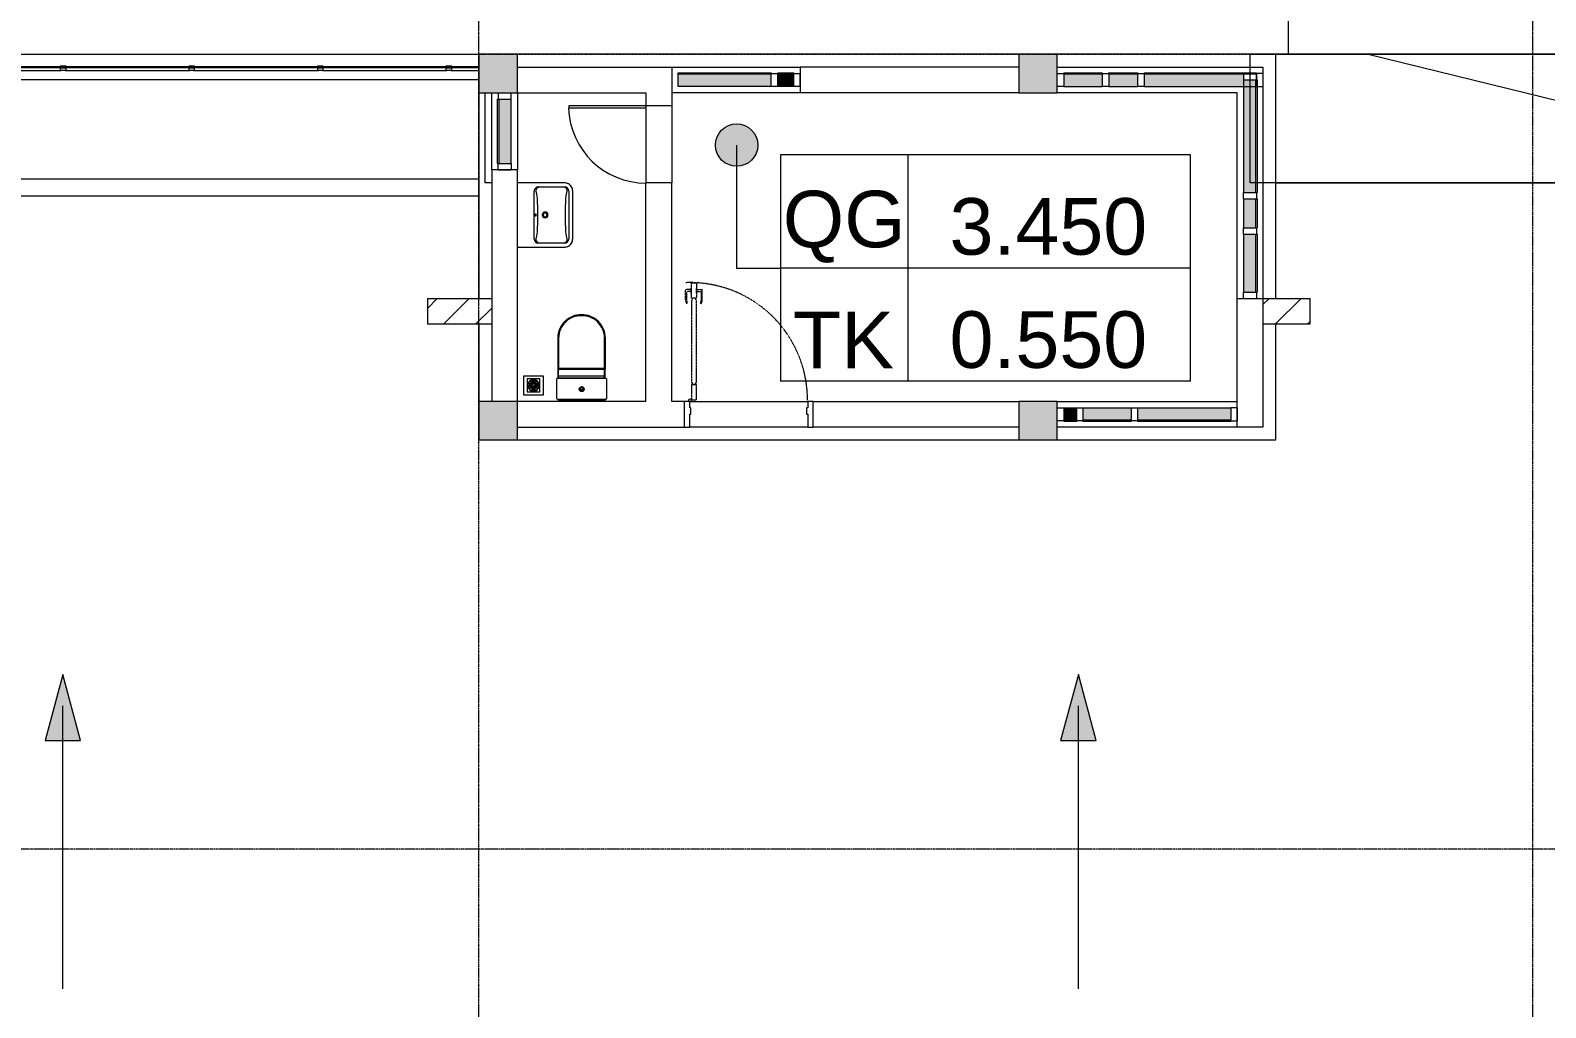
# Model space of a CAD drawing. Header units: millimetres. Extents: x -24439 to 198341, y -52871 to 149926.
# Drawn here: x 65663 to 77453, y 77003 to 84604 of the extents above; entities that cross this region are included whole.
import ezdxf

# ---------------------------------------------------------------- set-up
doc = ezdxf.new("R2010")
doc.units = ezdxf.units.MM
for name, pattern in [('Double dash', [41.999998, 12, -6, 6, -6, 6, -6]), ('Grid Line', [22.225, 12.7, -3.175, 3.175, -3.175]), ('NET VAN', [1.06, 0.53, -0.53])]:
    doc.linetypes.add(name, pattern=pattern)
for name, color, linetype, lineweight in [('A-ANNO-NOTE', 131, 'Continuous', 9), ('A-DETL-GENF-2', 9, 'NET VAN', 9), ('A-DETL-THIN', 151, 'Continuous', 9), ('A-DOOR', 31, 'Continuous', 9), ('A-FLOR', 192, 'Continuous', 9), ('A-FLOR-HRAL', 11, 'Continuous', 9), ('A-GLAZ-CURT', 52, 'Continuous', 9), ('A-GLAZ-CWMG', 51, 'Continuous', 9), ('A-GLAZ-CWMG-1', 51, 'Continuous', 18), ('A-WALL', 113, 'Continuous', 9), ('A-WALL-3', 113, 'Continuous', 18), ('A-WALL-PATT-3', 111, 'Continuous', 9), ('C-PROP-LINE', 91, 'Double dash', 18), ('M-EQPM', 50, 'Continuous', 9), ('P-SANR-FIXT', 6, 'Continuous', 9), ('S-COLS', 52, 'Continuous', 9), ('S-COLS-3', 9, 'Continuous', 9), ('S-COLS-4', 52, 'Continuous', 18), ('S-GRID-1', 1, 'Grid Line', 9)]:
    doc.layers.add(name, color=color, linetype=linetype, lineweight=lineweight)
doc.styles.add('Arial_6', font='arial_0.ttf', dxfattribs={"height": 2})
doc.styles.add('Arial_7', font='arial_0.ttf', dxfattribs={"height": 440})
pattern_1 = [(45, (0, 0), (-124.4508, 124.4508), [])]

# ---------------------------------------------------------------- blocks, each defined once
blk = doc.blocks.new('M_Concrete-Rectangular-Column2 - 300x300-2035845-TKCS_MB ĐỊNH VỊ CAO ĐỘ THIẾT KẾ')
at = {"layer": 'S-COLS-3'}
blk.add_hatch(color=256, dxfattribs=at).paths.add_polyline_path([(-150, -150), (150, -150), (150, 150), (-150, 150), (-150, -16)])
at = {"layer": 'S-COLS-4'}
for p, q in [((150, 150), (-150, 150)), ((-150, 150), (-150, 56)), ((150, -150), (150, 150)), ((-150, 44), (-150, -150)), ((-150, -150), (150, -150))]:
    blk.add_line(p, q, dxfattribs=at)
blk = doc.blocks.new('M_Concrete-Rectangular-Column2 - 300x300-V173-TKCS_MB ĐỊNH VỊ CAO ĐỘ THIẾT KẾ')
at = {"layer": 'S-COLS-3'}
blk.add_hatch(color=256, dxfattribs=at).paths.add_polyline_path([(150, -150), (150, 150), (-150, 150), (-150, -150)])
at = {"layer": 'S-COLS-4'}
for p, q in [((150, 150), (-150, 150)), ((-150, 150), (-150, -150)), ((150, -150), (150, 150)), ((-150, -150), (150, -150))]:
    blk.add_line(p, q, dxfattribs=at)
blk = doc.blocks.new('System Panel - Glazed-2035462-TKCS_MB ĐỊNH VỊ CAO ĐỘ THIẾT KẾ')
at = {"layer": 'A-GLAZ-CURT'}
for p, q in [((-362.5, 6), (362.5, 6)), ((-362.5, -6), (-362.5, 6)), ((362.5, -6), (362.5, 6)), ((362.5, -6), (-362.5, -6))]:
    blk.add_line(p, q, dxfattribs=at)
blk = doc.blocks.new('Rectangular Mullion - 50 x 100mm-2023109-TKCS_MB ĐỊNH VỊ CAO ĐỘ THIẾT KẾ')
at = {"layer": 'A-GLAZ-CWMG'}
blk.add_hatch(color=256, dxfattribs=at).paths.add_polyline_path([(71428, 84168), (71428, 84262), (70703, 84262), (70703, 84168), (70719, 84168)])
for p, q in [((70703, 84168), (70703, 84262)), ((71428, 84168), (70703, 84168))]:
    blk.add_line(p, q, dxfattribs=at)
blk = doc.blocks.new('Rectangular Mullion - 50 x 100mm-2035463-TKCS_MB ĐỊNH VỊ CAO ĐỘ THIẾT KẾ')
at = {"layer": 'A-GLAZ-CWMG-1'}
for p, q in [((0, 100), (-50, 100)), ((-50, 100), (-50, 0)), ((-50, 0), (0, 0)), ((0, 100), (0, 0))]:
    blk.add_line(p, q, dxfattribs=at)
blk = doc.blocks.new('System Panel - Glazed-4717077-TKCS_MB ĐỊNH VỊ CAO ĐỘ THIẾT KẾ')
at = {"layer": 'A-GLAZ-CURT'}
for p, q in [((-250, 6), (250, 6)), ((-250, -6), (-250, 6)), ((250, -6), (250, 6)), ((250, -6), (-250, -6))]:
    blk.add_line(p, q, dxfattribs=at)
blk = doc.blocks.new('Rectangular Mullion - 50 x 100mm-4717076-TKCS_MB ĐỊNH VỊ CAO ĐỘ THIẾT KẾ')
at = {"layer": 'A-GLAZ-CWMG'}
blk.add_hatch(color=256, dxfattribs=at).paths.add_polyline_path([(69309, 83568), (69403, 83568), (69403, 84068), (69309, 84068)])
blk.add_line((69403, 83568), (69403, 84068), dxfattribs=at)
blk = doc.blocks.new('Rectangular Mullion - 50 x 100mm-2035485-TKCS_MB ĐỊNH VỊ CAO ĐỘ THIẾT KẾ')
at = {"layer": 'A-GLAZ-CWMG-1'}
for p, q in [((0, 0), (-50, 0)), ((-50, 0), (-50, -100)), ((0, 0), (0, -100)), ((-50, -100), (0, -100))]:
    blk.add_line(p, q, dxfattribs=at)
blk = doc.blocks.new('Rectangular Mullion - 50 x 100mm-2035486-TKCS_MB ĐỊNH VỊ CAO ĐỘ THIẾT KẾ')
at = {"layer": 'A-GLAZ-CWMG-1'}
for p, q in [((0, 0), (-50, 0)), ((-50, 0), (-50, -100)), ((-50, -100), (0, -100))]:
    blk.add_line(p, q, dxfattribs=at)
blk = doc.blocks.new('System Panel - Glazed-4739252-TKCS_MB ĐỊNH VỊ CAO ĐỘ THIẾT KẾ')
at = {"layer": 'A-GLAZ-CURT'}
for p, q in [((-437.5, 6), (437.5, 6)), ((-437.5, -6), (-437.5, 6)), ((437.5, -6), (437.5, 6)), ((437.5, -6), (-437.5, -6))]:
    blk.add_line(p, q, dxfattribs=at)
blk = doc.blocks.new('Rectangular Mullion - 50 x 100mm-4739249-TKCS_MB ĐỊNH VỊ CAO ĐỘ THIẾT KẾ')
at = {"layer": 'A-GLAZ-CWMG'}
blk.add_hatch(color=256, dxfattribs=at).paths.add_polyline_path([(75197, 84168), (75197, 84218), (75103, 84218), (75103, 84262), (74328, 84262), (74328, 84168), (75103, 84168)])
blk.add_line((74328, 84168), (75197, 84168), dxfattribs=at)
blk = doc.blocks.new('Rectangular Mullion - 50 x 100mm-2035505-TKCS_MB ĐỊNH VỊ CAO ĐỘ THIẾT KẾ')
at = {"layer": 'A-GLAZ-CWMG-1'}
for p, q in [((0, 0), (-50, 0)), ((-50, 0), (-50, -100)), ((-50, -100), (0, -100))]:
    blk.add_line(p, q, dxfattribs=at)
blk = doc.blocks.new('Rectangular Mullion - 50 x 100mm-2035506-TKCS_MB ĐỊNH VỊ CAO ĐỘ THIẾT KẾ')
at = {"layer": 'A-GLAZ-CWMG-1'}
for p, q in [((0, 0), (-50, 0)), ((-50, 0), (-50, -100)), ((0, 0), (0, -100)), ((-50, -100), (0, -100))]:
    blk.add_line(p, q, dxfattribs=at)
blk = doc.blocks.new('DOOR_CW_01 CANH MO-PANEL KINH - DIG_05-1000x2200-CỬA NHÔM KÍNH-2022776-TKCS_MB ĐỊNH VỊ CAO ĐỘ THIẾT KẾ')
at = {"layer": 'A-DETL-GENF-2'}
for p, q in [((-492, 887), (-492, 966)), ((-449, 970), (-488, 970)), ((-484, 950), (-484, 887)), ((-449, 954), (-480, 954)), ((-449, 982), (-447, 982)), ((-449, 942), (-449, 982)), ((-447, 1022), (-407, 1022)), ((-447, 902), (-447, 1022)), ((-447, 942), (-447, 982)), ((-407, 1022), (-407, 902)), ((-407, 942), (-407, 982)), ((-405, 982), (-407, 982)), ((-405, 942), (-405, 982)), ((-405, 970), (-366, 970)), ((-405, 954), (-374, 954)), ((-370, 950), (-370, 887)), ((-362, 887), (-362, 966)), ((-484, 861), (-477, 866)), ((-447, 942), (-449, 942)), ((-407, 902), (-447, 902)), ((-447, 888), (-441, 888)), ((-447, 888), (-447, 246)), ((-413, 902), (-441, 902)), ((-441, 902), (-441, 888)), ((-413, 888), (-413, 902)), ((-407, 888), (-413, 888)), ((-407, 942), (-405, 942)), ((-407, 246), (-407, 888)), ((-370, 861), (-377, 866)), ((-447, 246), (-441, 246)), ((-441, 246), (-441, 232)), ((-407, 246), (-413, 246)), ((-413, 232), (-413, 246)), ((-407, 232), (-447, 232)), ((-447, 232), (-447, 112)), ((-441, 232), (-413, 232)), ((-407, 112), (-407, 232)), ((-447, 112), (-407, 112))]:
    blk.add_line(p, q, dxfattribs=at)
blk.add_circle((-457, 110), 10, dxfattribs=at)
for centre, radius, start, end in [((-488, 966), 4, 90, 180), ((-457, 110), 914, 360, 92), ((-480, 950), 4, 90, 180), ((-374, 950), 4, 360, 90), ((-366, 966), 4, 0, 90), ((-447, 887), 45, 180, 215), ((-447, 887), 37, 180, 215), ((-407, 887), 37, 325, 0), ((-407, 887), 45, 325, 0)]:
    blk.add_arc(centre, radius, start, end, dxfattribs=at)
at = {"layer": 'A-DOOR'}
for p, q in [((-460, 100), (-500, 100)), ((-460, 50), (-460, 100)), ((-450, 50), (-460, 50)), ((-460, -100), (-460, 0)), ((-460, 0), (-450, 0)), ((-457, 100), (-432, 100)), ((-450, 0), (-450, 50)), ((460, 50), (450, 50)), ((450, 50), (450, 0)), ((450, 0), (460, 0)), ((500, 100), (460, 100)), ((460, 100), (460, 50)), ((460, 0), (460, -100)), ((-500, -100), (-460, -100)), ((460, -100), (500, -100))]:
    blk.add_line(p, q, dxfattribs=at)
blk = doc.blocks.new('System Panel - Glazed-4738996-TKCS_MB ĐỊNH VỊ CAO ĐỘ THIẾT KẾ')
at = {"layer": 'A-GLAZ-CURT'}
for p, q in [((-437.5, 6), (437.5, 6)), ((-437.5, -6), (-437.5, 6)), ((437.5, -6), (437.5, 6)), ((437.5, -6), (-437.5, -6))]:
    blk.add_line(p, q, dxfattribs=at)
blk = doc.blocks.new('Rectangular Mullion - 50 x 100mm-4738991-TKCS_MB ĐỊNH VỊ CAO ĐỘ THIẾT KẾ')
at = {"layer": 'A-GLAZ-CWMG'}
blk.add_hatch(color=256, dxfattribs=at).paths.add_polyline_path([(75103, 83343), (75197, 83343), (75197, 84218), (75103, 84218)])
blk.add_line((75103, 83343), (75103, 84218), dxfattribs=at)
blk = doc.blocks.new('Rectangular Mullion - 50 x 100mm-2035525-TKCS_MB ĐỊNH VỊ CAO ĐỘ THIẾT KẾ')
at = {"layer": 'A-GLAZ-CWMG-1'}
for p, q in [((0, 100), (-50, 100)), ((-50, 100), (-50, 0)), ((-50, 0), (0, 0)), ((0, 100), (0, 0))]:
    blk.add_line(p, q, dxfattribs=at)
blk = doc.blocks.new('Rectangular Mullion - 50 x 100mm-2035526-TKCS_MB ĐỊNH VỊ CAO ĐỘ THIẾT KẾ')
at = {"layer": 'A-GLAZ-CWMG-1'}
for p, q in [((0, 100), (-50, 100)), ((-50, 100), (-50, 0)), ((-50, 0), (0, 0)), ((0, 100), (0, 0))]:
    blk.add_line(p, q, dxfattribs=at)
blk = doc.blocks.new('NBS_CLDPhysicalSecuritySystems_MtlMeshPnlFncngSym_CLDModsecSecurusS3_InfillPanel - NBS_CLDPhysicalSecuritySystems_MtlMeshPnlFncngSym_CLDModsecSecurusS2_InfillPanel-4716033-TKCS_MB ĐỊNH VỊ CAO ĐỘ THIẾT KẾ')
at = {"layer": 'A-FLOR-HRAL'}
h = blk.add_hatch(dxfattribs=at)
h.set_pattern_fill('FP_6', color=256, style=0, pattern_type=2)
h.set_pattern_definition([(180, (609.6, 0), (-2e-15, -13), []), (270, (609.6, 0), (76, 5e-15), [])])
h.paths.add_polyline_path([(0, 6), (0, -6), (6100, -6), (6100, 6), (854, 6)])
for p, q in [((218, 27), (0, 27)), ((0, 6), (6100, 6)), ((0, -6), (0, 6)), ((214, 6), (214, 23)), ((254, 6), (214, 6)), ((218, 27), (250, 27)), ((1218, 27), (250, 27)), ((254, 23), (254, 6)), ((1214, 6), (1214, 23)), ((1254, 6), (1214, 6)), ((1218, 27), (1250, 27)), ((2218, 27), (1250, 27)), ((1254, 23), (1254, 6)), ((2214, 6), (2214, 23)), ((2254, 6), (2214, 6)), ((2218, 27), (2250, 27)), ((3218, 27), (2250, 27)), ((2254, 23), (2254, 6)), ((3214, 6), (3214, 23)), ((3254, 6), (3214, 6)), ((3218, 27), (3250, 27)), ((4218, 27), (3250, 27)), ((3254, 23), (3254, 6)), ((4214, 6), (4214, 23)), ((4254, 6), (4214, 6)), ((4218, 27), (4250, 27)), ((5218, 27), (4250, 27)), ((4254, 23), (4254, 6)), ((5214, 6), (5214, 23)), ((5254, 6), (5214, 6)), ((5218, 27), (5250, 27)), ((6100, 27), (5250, 27)), ((5254, 23), (5254, 6)), ((6100, -6), (0, -6)), ((214, -11), (214, -6)), ((214, -6), (254, -6)), ((254, -11), (214, -11)), ((254, -6), (254, -11)), ((1214, -11), (1214, -6)), ((1214, -6), (1254, -6)), ((1254, -11), (1214, -11)), ((1254, -6), (1254, -11)), ((2214, -11), (2214, -6)), ((2214, -6), (2254, -6)), ((2254, -11), (2214, -11)), ((2254, -6), (2254, -11)), ((3214, -11), (3214, -6)), ((3214, -6), (3254, -6)), ((3254, -11), (3214, -11)), ((3254, -6), (3254, -11)), ((4214, -11), (4214, -6)), ((4214, -6), (4254, -6)), ((4254, -11), (4214, -11)), ((4254, -6), (4254, -11)), ((5214, -11), (5214, -6)), ((5214, -6), (5254, -6)), ((5254, -11), (5214, -11)), ((5254, -6), (5254, -11))]:
    blk.add_line(p, q, dxfattribs=at)
for centre, start, end in [((218, 23), 90, 180), ((250, 23), 0, 90), ((1218, 23), 90, 180), ((1250, 23), 0, 90), ((2218, 23), 90, 180), ((2250, 23), 0, 90), ((3218, 23), 90, 180), ((3250, 23), 0, 90), ((4218, 23), 90, 180), ((4250, 23), 0, 90), ((5218, 23), 90, 180), ((5250, 23), 0, 90)]:
    blk.add_arc(centre, 4, start, end, dxfattribs=at)
blk = doc.blocks.new('Rectangular Mullion - 50 x 100mm-V175-TKCS_MB ĐỊNH VỊ CAO ĐỘ THIẾT KẾ')
at = {"layer": 'A-GLAZ-CWMG'}
blk.add_hatch(color=256, dxfattribs=at).paths.add_polyline_path([(75003, 81574), (75003, 81668), (74278, 81668), (74278, 81574)])
blk.add_line((74278, 81668), (75003, 81668), dxfattribs=at)
blk = doc.blocks.new('Rectangular Mullion - 50 x 100mm-V176-TKCS_MB ĐỊNH VỊ CAO ĐỘ THIẾT KẾ')
at = {"layer": 'A-GLAZ-CWMG-1'}
for p, q in [((0, 100), (-50, 100)), ((-50, 100), (-50, 0)), ((-50, 0), (0, 0))]:
    blk.add_line(p, q, dxfattribs=at)
blk = doc.blocks.new('Rectangular Mullion - 50 x 100mm-2035464-TKCS_MB ĐỊNH VỊ CAO ĐỘ THIẾT KẾ')
at = {"layer": 'A-GLAZ-CWMG-1'}
for p, q in [((0, 100), (-50, 100)), ((-50, 100), (-50, 0)), ((-50, 0), (0, 0)), ((0, 100), (0, 0))]:
    blk.add_line(p, q, dxfattribs=at)
blk = doc.blocks.new('System Panel - Glazed-4717080-TKCS_MB ĐỊNH VỊ CAO ĐỘ THIẾT KẾ')
at = {"layer": 'A-GLAZ-CURT'}
for p, q in [((-62.5, 6), (62.5, 6)), ((-62.5, -6), (-62.5, 6)), ((62.5, -6), (62.5, 6)), ((62.5, -6), (-62.5, -6))]:
    blk.add_line(p, q, dxfattribs=at)
blk = doc.blocks.new('System Panel - Glazed-4739253-TKCS_MB ĐỊNH VỊ CAO ĐỘ THIẾT KẾ')
at = {"layer": 'A-GLAZ-CURT'}
for p, q in [((-113, 6), (113, 6)), ((-113, -6), (-113, 6)), ((113, -6), (113, 6)), ((113, -6), (-113, -6))]:
    blk.add_line(p, q, dxfattribs=at)
blk = doc.blocks.new('System Panel - Glazed-4738997-TKCS_MB ĐỊNH VỊ CAO ĐỘ THIẾT KẾ')
at = {"layer": 'A-GLAZ-CURT'}
for p, q in [((-113, 6), (113, 6)), ((-113, -6), (-113, 6)), ((113, -6), (113, 6)), ((113, -6), (-113, -6))]:
    blk.add_line(p, q, dxfattribs=at)
blk = doc.blocks.new('System Panel - Glazed-4709710-TKCS_MB ĐỊNH VỊ CAO ĐỘ THIẾT KẾ')
at = {"layer": 'A-GLAZ-CURT'}
for p, q in [((-188, 6), (188, 6)), ((-188, -6), (-188, 6)), ((188, -6), (188, 6)), ((188, -6), (-188, -6))]:
    blk.add_line(p, q, dxfattribs=at)
blk = doc.blocks.new('Rectangular Mullion - 50 x 100mm-4717079-TKCS_MB ĐỊNH VỊ CAO ĐỘ THIẾT KẾ')
at = {"layer": 'A-GLAZ-CWMG'}
blk.add_hatch(color=256, dxfattribs=at).paths.add_polyline_path([(71603, 84168), (71603, 84262), (71478, 84262), (71478, 84168)])
blk.add_line((71603, 84168), (71478, 84168), dxfattribs=at)
blk = doc.blocks.new('Rectangular Mullion - 50 x 100mm-2035461-TKCS_MB ĐỊNH VỊ CAO ĐỘ THIẾT KẾ')
at = {"layer": 'A-GLAZ-CWMG-1'}
for p, q in [((25, 100), (-25, 100)), ((-25, 100), (-25, 0)), ((-25, 0), (25, 0)), ((25, 100), (25, 0))]:
    blk.add_line(p, q, dxfattribs=at)
blk = doc.blocks.new('Rectangular Mullion - 50 x 100mm-4739250-TKCS_MB ĐỊNH VỊ CAO ĐỘ THIẾT KẾ')
at = {"layer": 'A-GLAZ-CWMG'}
blk.add_hatch(color=256, dxfattribs=at).paths.add_polyline_path([(74278, 84168), (74278, 84262), (74053, 84262), (74053, 84168)])
blk.add_line((74053, 84168), (74278, 84168), dxfattribs=at)
blk = doc.blocks.new('Rectangular Mullion - 50 x 100mm-2035483-TKCS_MB ĐỊNH VỊ CAO ĐỘ THIẾT KẾ')
at = {"layer": 'A-GLAZ-CWMG-1'}
for p, q in [((25, 0), (-25, 0)), ((-25, 0), (-25, -100)), ((25, 0), (25, -100)), ((-25, -100), (25, -100))]:
    blk.add_line(p, q, dxfattribs=at)
blk = doc.blocks.new('Rectangular Mullion - 50 x 100mm-4738993-TKCS_MB ĐỊNH VỊ CAO ĐỘ THIẾT KẾ')
at = {"layer": 'A-GLAZ-CWMG'}
blk.add_hatch(color=256, dxfattribs=at).paths.add_polyline_path([(75103, 83068), (75197, 83068), (75197, 83293), (75103, 83293)])
blk.add_line((75103, 83068), (75103, 83293), dxfattribs=at)
blk = doc.blocks.new('Rectangular Mullion - 50 x 100mm-4709698-TKCS_MB ĐỊNH VỊ CAO ĐỘ THIẾT KẾ')
at = {"layer": 'A-GLAZ-CWMG'}
blk.add_hatch(color=256, dxfattribs=at).paths.add_polyline_path([(74228, 81574), (74228, 81668), (73853, 81668), (73853, 81574)])
blk.add_line((73853, 81668), (74228, 81668), dxfattribs=at)
blk = doc.blocks.new('System Panel - Glazed-4709715-TKCS_MB ĐỊNH VỊ CAO ĐỘ THIẾT KẾ')
at = {"layer": 'A-GLAZ-CURT'}
for p, q in [((-150, 6), (150, 6)), ((-150, -6), (-150, 6)), ((150, -6), (150, 6)), ((150, -6), (-150, -6))]:
    blk.add_line(p, q, dxfattribs=at)
blk = doc.blocks.new('System Panel - Glazed-4738998-TKCS_MB ĐỊNH VỊ CAO ĐỘ THIẾT KẾ')
at = {"layer": 'A-GLAZ-CURT'}
for p, q in [((-225, 6), (225, 6)), ((-225, -6), (-225, 6)), ((225, -6), (225, 6)), ((225, -6), (-225, -6))]:
    blk.add_line(p, q, dxfattribs=at)
blk = doc.blocks.new('System Panel - Glazed-4738936-TKCS_MB ĐỊNH VỊ CAO ĐỘ THIẾT KẾ')
at = {"layer": 'A-GLAZ-CURT'}
for p, q in [((-50, 6), (50, 6)), ((-50, -6), (-50, 6)), ((50, -6), (50, 6)), ((50, -6), (-50, -6))]:
    blk.add_line(p, q, dxfattribs=at)
blk = doc.blocks.new('Rectangular Mullion - 50 x 100mm-4709708-TKCS_MB ĐỊNH VỊ CAO ĐỘ THIẾT KẾ')
at = {"layer": 'A-GLAZ-CWMG'}
blk.add_hatch(color=256, dxfattribs=at).paths.add_polyline_path([(74003, 84168), (74003, 84262), (73703, 84262), (73703, 84168)])
blk.add_line((73703, 84168), (74003, 84168), dxfattribs=at)
blk = doc.blocks.new('Rectangular Mullion - 50 x 100mm-4738995-TKCS_MB ĐỊNH VỊ CAO ĐỘ THIẾT KẾ')
at = {"layer": 'A-GLAZ-CWMG'}
blk.add_hatch(color=256, dxfattribs=at).paths.add_polyline_path([(75103, 82568), (75197, 82568), (75197, 83018), (75103, 83018)])
blk.add_line((75103, 82568), (75103, 83018), dxfattribs=at)
blk = doc.blocks.new('Rectangular Mullion - 50 x 100mm-4738935-TKCS_MB ĐỊNH VỊ CAO ĐỘ THIẾT KẾ')
at = {"layer": 'A-GLAZ-CWMG'}
blk.add_hatch(color=256, dxfattribs=at).paths.add_polyline_path([(73803, 81574), (73803, 81668), (73703, 81668), (73703, 81574)])
blk.add_line((73703, 81668), (73803, 81668), dxfattribs=at)
blk = doc.blocks.new('PF_Water_Closet-Duravit-Starck 3-012601 - Generic Toilet-4713156-TKCS_MB ĐỊNH VỊ CAO ĐỘ THIẾT KẾ')
at = {"layer": 'P-SANR-FIXT'}
for p, q in [((-199, 592), (-199, 357)), ((-192, 592), (-192, 350)), ((166, 350), (166, 592)), ((172, 356), (172, 592)), ((171, 357), (-198, 357)), ((-198, 357), (-198, 280)), ((171, 280), (171, 357)), ((-207, 272), (-207, 126)), ((173, 280), (-201, 280)), ((-198, 299), (172, 299)), ((-198, 280), (171, 280)), ((-192, 350), (165, 350)), ((-192, 280), (-192, 350)), ((166, 280), (166, 350)), ((183, 126), (183, 272)), ((-201, 118), (175, 118)), ((-197, 118), (-197, 113)), ((-26, 196), (1, 196)), ((173, 118), (173, 113)), ((-197, 113), (173, 113))]:
    blk.add_line(p, q, dxfattribs=at)
for radius in [19.1, 14.6, 13.8]:
    blk.add_circle((-12, 196), radius, dxfattribs=at)
for centre, radius, start, end in [((-17, 592), 182, 88.8107, 180), ((-17, 592), 175, 88.7676, 180), ((-10, 592), 182, 0, 91.1893), ((-10, 592), 175, 0, 91.2324), ((-192, 356), 6.83, 172.0366, 270), ((165, 356), 6.83, 270, 0), ((-200, 273), 7.31, 103.7483, 186.2517), ((173, 271), 9.56, 8.9738, 90), ((-200, 125), 7.31, 173.7483, 256.2517), ((175, 125), 7.27, 270, 6.3304)]:
    blk.add_arc(centre, radius, start, end, dxfattribs=at)
blk = doc.blocks.new('M_Single-Flush1 - D7-600x2000-4713087-TKCS_MB ĐỊNH VỊ CAO ĐỘ THIẾT KẾ')
at = {"layer": 'A-DOOR'}
for p, q in [((280, 100), (280, 701)), ((300, 701), (280, 701)), ((300, 100), (300, 701)), ((300, 100), (280, 100))]:
    blk.add_line(p, q, dxfattribs=at)
blk.add_arc((300, 100), 602, 91.9048, 180, dxfattribs=at)
blk = doc.blocks.new('Blocks_Consilio Wall Hung Basin_F03658EN - Unique-4715509-TKCS_MB ĐỊNH VỊ CAO ĐỘ THIẾT KẾ')
at = {"layer": 'P-SANR-FIXT'}
for p, q in [((-250, 0), (-250, -365)), ((250, -365), (250, 0)), ((-220, -365), (-220, -165)), ((-185, -130), (185, -130)), ((-67, -158), (67, -158)), ((220, -165), (220, -365)), ((185, -400), (-185, -400)), ((-185, -430), (185, -430)), ((67, -372), (-67, -372))]:
    blk.add_line(p, q, dxfattribs=at)
at = {"layer": 'P-SANR-FIXT', "flags": 128}
for points in [[(-185, -146), (-161, -151), (-132, -155), (-100, -157), (-67, -158)], [(-8, -142), (-8, -141), (-8, -141), (-6, -141), (-5, -140), (-3, -140), (-1, -140), (1, -140), (3, -140), (5, -140), (6, -141), (8, -141), (8, -141), (8, -142)], [(8, -142), (8, -142), (8, -143), (6, -143), (5, -143), (3, -144), (1, -144), (-1, -144), (-3, -144), (-5, -143), (-6, -143), (-8, -143), (-8, -142), (-8, -142)], [(67, -158), (100, -157), (132, -155), (161, -151), (185, -146)], [(-67, -372), (-100, -373), (-132, -375), (-161, -379), (-185, -384)], [(185, -384), (161, -379), (132, -375), (100, -373), (67, -372)]]:
    blk.add_lwpolyline(points, dxfattribs=at)
at = {"layer": 'P-SANR-FIXT'}
for centre, radius, start, end in [((-185, -165), 35, 90, 180), ((0, -215), 22.5, 0, 180), ((0, -215), 22.5, 180, 0), ((0, -215), 15.4, 0, 180), ((0, -215), 14.6, 0, 180), ((0, -215), 15.4, 180, 0), ((0, -215), 14.6, 180, 0), ((185, -165), 35, 360, 90), ((-185, -365), 65, 180, 270), ((-185, -365), 65, 180, 193.3424), ((-185, -365), 65, 196.6588, 223.3413), ((-185, -365), 65, 226.658, 253.34), ((-185, -365), 35, 180, 270), ((-185, -365), 65, 256.6564, 270), ((185, -365), 65, 270, 360), ((185, -365), 35, 270, 0), ((185, -365), 65, 270, 283.3436), ((185, -365), 65, 286.66, 313.342), ((185, -365), 65, 316.6587, 343.3412), ((185, -365), 65, 346.6576, 360)]:
    blk.add_arc(centre, radius, start, end, dxfattribs=at)
for points, knots in [([(-218, -165), (-217, -163), (-216, -160), (-213, -156), (-211, -154), (-209, -152), (-206, -150), (-204, -149), (-202, -148), (-200, -147), (-198, -146), (-197, -146), (-195, -146), (-191, -145), (-187, -145), (-185, -146)], [-1, -1, -1, -1, -0.785714, -0.732143, -0.678571, -0.571429, -0.5, -0.428571, -0.357143, -0.321429, -0.285714, -0.25, -0.214286, -0.142857, 0, 0, 0, 0]), ([(185, -146), (187, -146), (190, -145), (193, -145), (195, -146), (197, -146), (199, -147), (201, -147), (204, -149), (206, -150), (210, -153), (213, -156), (216, -160), (218, -163), (218, -165)], [-1, -1, -1, -1, -0.892857, -0.839286, -0.785714, -0.732143, -0.705357, -0.678571, -0.571429, -0.5, -0.428571, -0.285714, -0.142857, 0, 0, 0, 0]), ([(-185, -384), (-187, -384), (-190, -385), (-193, -385), (-195, -384), (-197, -384), (-199, -383), (-201, -383), (-204, -381), (-206, -380), (-210, -377), (-213, -374), (-216, -370), (-218, -367), (-218, -365)], [-1, -1, -1, -1, -0.892857, -0.839286, -0.785714, -0.732143, -0.705357, -0.678571, -0.571429, -0.5, -0.428571, -0.285714, -0.142857, 0, 0, 0, 0]), ([(218, -365), (217, -367), (216, -370), (213, -374), (211, -376), (209, -378), (206, -380), (204, -381), (202, -382), (200, -383), (198, -384), (197, -384), (195, -384), (191, -385), (187, -385), (185, -384)], [-1, -1, -1, -1, -0.785714, -0.732143, -0.678571, -0.571429, -0.5, -0.428571, -0.357143, -0.321429, -0.285714, -0.25, -0.214286, -0.142857, 0, 0, 0, 0])]:
    blk.add_open_spline(points, degree=3, knots=knots, dxfattribs=at)
blk = doc.blocks.new('THU NUOC - THU NUOC-1275255-TKCS_MB ĐỊNH VỊ CAO ĐỘ THIẾT KẾ')
at = {"layer": 'M-EQPM'}
for p, q in [((-66, -71), (-66, 79)), ((-66, 79), (84, 79)), ((59, 54), (-41, 54)), ((-41, 54), (-41, -46)), ((-23, 20), (41, 20)), ((41, 14), (-23, 14)), ((-23, 7), (1, 7)), ((1, 1), (-23, 1)), ((-11, 32), (28, 32)), ((28, 26), (-11, 26)), ((-1, 44), (19, 44)), ((19, 38), (-1, 38)), ((1, 7), (1, 1)), ((17, 1), (17, 7)), ((17, 7), (41, 7)), ((41, 1), (17, 1)), ((59, -46), (59, 54)), ((84, 79), (84, -71)), ((84, -71), (-66, -71)), ((-41, -46), (59, -46)), ((-23, -5), (41, -5)), ((41, -11), (-23, -11)), ((-11, -17), (28, -17)), ((28, -23), (-11, -23)), ((-1, -30), (19, -30)), ((19, -36), (-1, -36))]:
    blk.add_line(p, q, dxfattribs=at)
for centre, radius, start, end in [((9, 4), 45, 0, 180), ((9, 4), 45, 360, 180), ((9, 4), 45, 180, 0), ((9, 4), 45, 180, 360), ((-23, 17), 3, 90, 270), ((-23, 4), 3, 90, 270), ((-11, 29), 3, 90, 270), ((-1, 41), 3, 90, 270), ((19, 41), 3, 270, 90), ((28, 29), 3, 270, 90), ((41, 17), 3, 270, 90), ((41, 4), 3, 270, 90), ((-23, -8), 3, 90, 270), ((-11, -20), 3, 90, 270), ((-1, -33), 3, 90, 270), ((19, -33), 3, 270, 90), ((28, -20), 3, 270, 90), ((41, -8), 3, 270, 90)]:
    blk.add_arc(centre, radius, start, end, dxfattribs=at)
blk = doc.blocks.new('Family - ___-1476882-TKCS_MB ĐỊNH VỊ CAO ĐỘ THIẾT KẾ')
at = {"layer": 'C-PROP-LINE'}
blk.add_line((33104, 84418), (127802, 84418), dxfattribs=at)
blk = doc.blocks.new('MUI TEN_0_1 - Moc lat gach-1550039-TKCS_MB ĐỊNH VỊ CAO ĐỘ THIẾT KẾ')
at = {"layer": 'A-ANNO-NOTE'}
blk.add_hatch(color=256, dxfattribs=at).paths.add_polyline_path([(7.872, 1.448), (7.872, 2.701), (10.209, 2.074)])
for p, q in [((10.209, 2.074), (7.872, 2.701)), ((7.872, 2.701), (7.872, 1.448)), ((-0.901, 2.074), (9.099, 2.074)), ((7.872, 1.448), (10.209, 2.074))]:
    blk.add_line(p, q, dxfattribs=at)
blk = doc.blocks.new('GHI CHU CAO DO THIET KE - GHI CHÚ CAO ĐỘ THIẾT KẾ-1513209-TKCS_MB ĐỊNH VỊ CAO ĐỘ THIẾT KẾ')
at = {"layer": 'A-ANNO-NOTE'}
for p, q in [((0, 8), (0, 0)), ((14.5, 8), (0, 8)), ((4.5, 8), (4.5, 0)), ((14.5, 0), (14.5, 8)), ((14.5, 4), (0, 4)), ((14.5, 0), (0, 0))]:
    blk.add_line(p, q, dxfattribs=at)
at = {"layer": 'A-ANNO-NOTE', "char_height": 2, "attachment_point": 5, "line_spacing_factor": 0.936439, "style": 'Arial_6'}
for s, insert, width in [('\\pt0.5,1,1.5,2,2.5,3,3.5,4,4.5,5,5.5,6,6.5,7,7.5,8,8.5,9,9.5,10,10.5,11,11.5,12,12.5,13,13.5,14,14.5,15,15.5,16;QG', (2.255, 5.459), 4.63), ('\\pt0.5,1,1.5,2,2.5,3,3.5,4,4.5,5,5.5,6,6.5,7,7.5,8,8.5,9,9.5,10,10.5,11,11.5,12,12.5,13,13.5,14,14.5,15,15.5,16;TK', (2.229, 1.459), 4.5)]:
    blk.add_mtext(s, dxfattribs=dict(at, insert=insert, width=width))

msp = doc.modelspace()

# ---------------------------------------------------------------- hatches: boundary and pattern name
at = {"layer": 'A-ANNO-NOTE'}
h = msp.add_hatch(color=256, dxfattribs=at)
edge = h.paths.add_edge_path()
edge.add_arc((71157.9, 83711.8), 165, 0, 360)
at = {"layer": 'A-WALL-PATT-3'}
h = msp.add_hatch(dxfattribs=at)
h.set_pattern_fill('FP_1', color=256, style=0, pattern_type=2)
h.set_pattern_definition(pattern_1)
h.paths.add_polyline_path([(68752.6, 82318.2), (69252.6, 82318.2), (69252.6, 82518.2), (68752.6, 82518.2)])
h = msp.add_hatch(dxfattribs=at)
h.set_pattern_fill('FP_1', color=256, style=0, pattern_type=2)
h.set_pattern_definition(pattern_1)
h.paths.add_polyline_path([(75619.9, 82318.2), (75619.9, 82518.2), (75252.6, 82518.2), (75252.6, 82318.2)])

# ---------------------------------------------------------------- linework, layer by layer
at = {"layer": 'A-ANNO-NOTE'}
for p, q in [((71157.9, 83711.8), (71157.9, 82755.3)), ((71157.9, 82755.3), (71498.7, 82755.3))]:
    msp.add_line(p, q, dxfattribs=at)
msp.add_circle((71157.9, 83711.8), 165, dxfattribs=at)
at = {"layer": 'A-DETL-THIN'}
for p, q in [((75152.6, 84418.2), (85152.6, 84418.2)), ((75152.6, 83418.2), (75152.6, 84418.2)), ((80152.6, 83418.2), (76060.8, 84418.2)), ((85152.6, 83418.2), (75152.6, 83418.2))]:
    msp.add_line(p, q, dxfattribs=at)
at = {"layer": 'A-FLOR'}
for p, q in [((75452.6, 84418.2), (75452.6, 86836.3)), ((73352.6, 84418.2), (69452.6, 84418.2)), ((75352.6, 84418.2), (73652.6, 84418.2)), ((85152.6, 84418.2), (75352.6, 84418.2)), ((75352.6, 82518.2), (75352.6, 84418.2)), ((69152.6, 84118.2), (69152.6, 82518.2)), ((70452.6, 84018.2), (70452.6, 83418.2)), ((69152.6, 83446.9), (32683.8, 83446.9)), ((75352.6, 83418.2), (85152.6, 83418.2)), ((32737.6, 83316.9), (69152.6, 83316.9)), ((69152.6, 82318.2), (69152.6, 81718.2)), ((75352.6, 81418.2), (75352.6, 82318.2)), ((69452.6, 81418.2), (73352.6, 81418.2)), ((73652.6, 81418.2), (75352.6, 81418.2))]:
    msp.add_line(p, q, dxfattribs=at)
at = {"layer": 'A-WALL'}
for p, q in [((63052.6, 84418.2), (69152.6, 84418.2)), ((70652.6, 84318.2), (71652.6, 84318.2)), ((73652.6, 84318.2), (75252.6, 84318.2)), ((75252.6, 84318.2), (75252.6, 84268.2)), ((69152.6, 84218.2), (63052.6, 84218.2)), ((69202.6, 83418.2), (69202.6, 84118.2)), ((69252.6, 83518.2), (69252.6, 84118.2)), ((69452.6, 84118.2), (69452.6, 83518.2)), ((71652.6, 84118.2), (70652.6, 84118.2)), ((75052.6, 84118.2), (73652.6, 84118.2)), ((75052.6, 82518.2), (75052.6, 84118.2)), ((75252.6, 84168.2), (75252.6, 82318.2)), ((70652.6, 84018.2), (70652.6, 83418.2)), ((69252.6, 83418.2), (69202.6, 83418.2)), ((69252.6, 82518.2), (69252.6, 82318.2)), ((70792.6, 81718.2), (71712.6, 81718.2)), ((73652.6, 81718.2), (75052.6, 81718.2)), ((71712.6, 81518.2), (70792.6, 81518.2)), ((75052.6, 81518.2), (73652.6, 81518.2))]:
    msp.add_line(p, q, dxfattribs=at)
at = {"layer": 'A-WALL-3'}
for p, q in [((69452.6, 84318.2), (70652.6, 84318.2)), ((70652.6, 84318.2), (70652.6, 84018.2)), ((73352.6, 84318.2), (71652.6, 84318.2)), ((71652.6, 84318.2), (71652.6, 84118.2)), ((69452.6, 84118.2), (70452.6, 84118.2)), ((70452.6, 84118.2), (70452.6, 84018.2)), ((73352.6, 84118.2), (71652.6, 84118.2)), ((70652.6, 84018.2), (70452.6, 84018.2)), ((69252.6, 83518.2), (69252.6, 82518.2)), ((69452.6, 83518.2), (69252.6, 83518.2)), ((69452.6, 81718.2), (69452.6, 83518.2)), ((70452.6, 81718.2), (70452.6, 83418.2)), ((70652.6, 83418.2), (70452.6, 83418.2)), ((70652.6, 81718.2), (70652.6, 83418.2)), ((68752.6, 82518.2), (69252.6, 82518.2)), ((68752.6, 82518.2), (68752.6, 82318.2)), ((75052.6, 81518.2), (75052.6, 82518.2)), ((75052.6, 82518.2), (75619.9, 82518.2)), ((75619.9, 82318.2), (75619.9, 82518.2)), ((69252.6, 82318.2), (68752.6, 82318.2)), ((69252.6, 82318.2), (69252.6, 81718.2)), ((75252.6, 82318.2), (75252.6, 81518.2)), ((75619.9, 82318.2), (75252.6, 82318.2)), ((70452.6, 81718.2), (69452.6, 81718.2)), ((70752.6, 81718.2), (70652.6, 81718.2)), ((70752.6, 81518.2), (70752.6, 81718.2)), ((71752.6, 81718.2), (73352.6, 81718.2)), ((71752.6, 81518.2), (71752.6, 81718.2)), ((69452.6, 81518.2), (70752.6, 81518.2)), ((73352.6, 81518.2), (71752.6, 81518.2)), ((75252.6, 81518.2), (75052.6, 81518.2))]:
    msp.add_line(p, q, dxfattribs=at)
at = {"layer": 'S-GRID-1'}
for p, q in [((69152.6, 80482.7), (69152.6, 85982.7)), ((77352.6, 80482.7), (77352.6, 85982.7)), ((69152.6, 20960.6), (69152.6, 80482.7)), ((77352.6, 20960.6), (77352.6, 80482.7)), ((131551.8, 78236.9), (29351.8, 78236.9))]:
    msp.add_line(p, q, dxfattribs=at)

# ---------------------------------------------------------------- block references
at = {"layer": 'A-ANNO-NOTE', "xscale": 220, "yscale": 220, "zscale": 220}
msp.add_blockref('GHI CHU CAO DO THIET KE - GHI CHÚ CAO ĐỘ THIẾT KẾ-1513209-TKCS_MB ĐỊNH VỊ CAO ĐỘ THIẾT KẾ', (71498.7, 81875.3), dxfattribs=at)
at = {"layer": 'A-ANNO-NOTE', "xscale": 220, "yscale": 220, "zscale": 220, "rotation": 89.9999999999999}
for p in [(66372.9, 77348.6), (74272.9, 77348.6)]:
    msp.add_blockref('MUI TEN_0_1 - Moc lat gach-1550039-TKCS_MB ĐỊNH VỊ CAO ĐỘ THIẾT KẾ', p, dxfattribs=at)
at = {"layer": 'A-DOOR', "rotation": 90}
msp.add_blockref('M_Single-Flush1 - D7-600x2000-4713087-TKCS_MB ĐỊNH VỊ CAO ĐỘ THIẾT KẾ', (70552.6, 83718.2), dxfattribs=at)
at = {"layer": 'A-DOOR'}
msp.add_blockref('DOOR_CW_01 CANH MO-PANEL KINH - DIG_05-1000x2200-CỬA NHÔM KÍNH-2022776-TKCS_MB ĐỊNH VỊ CAO ĐỘ THIẾT KẾ', (71252.6, 81618.2), dxfattribs=at)
at = {"layer": 'A-FLOR-HRAL', "rotation": 180}
msp.add_blockref('NBS_CLDPhysicalSecuritySystems_MtlMeshPnlFncngSym_CLDModsecSecurusS3_InfillPanel - NBS_CLDPhysicalSecuritySystems_MtlMeshPnlFncngSym_CLDModsecSecurusS2_InfillPanel-4716033-TKCS_MB ĐỊNH VỊ CAO ĐỘ THIẾT KẾ', (69152.6, 84318.2), dxfattribs=at)
at = {"layer": 'A-GLAZ-CURT'}
for name, p in [('System Panel - Glazed-2035462-TKCS_MB ĐỊNH VỊ CAO ĐỘ THIẾT KẾ', (71065.1, 84268.2)), ('System Panel - Glazed-4717080-TKCS_MB ĐỊNH VỊ CAO ĐỘ THIẾT KẾ', (71540.1, 84268.2))]:
    msp.add_blockref(name, p, dxfattribs=at)
for name, p, rotation in [('System Panel - Glazed-4709715-TKCS_MB ĐỊNH VỊ CAO ĐỘ THIẾT KẾ', (73852.6, 84268.2), 180), ('System Panel - Glazed-4739253-TKCS_MB ĐỊNH VỊ CAO ĐỘ THIẾT KẾ', (74165.1, 84268.2), 180), ('System Panel - Glazed-4739252-TKCS_MB ĐỊNH VỊ CAO ĐỘ THIẾT KẾ', (74765.1, 84268.2), 180), ('System Panel - Glazed-4738996-TKCS_MB ĐỊNH VỊ CAO ĐỘ THIẾT KẾ', (75202.6, 83780.7), 270), ('System Panel - Glazed-4717077-TKCS_MB ĐỊNH VỊ CAO ĐỘ THIẾT KẾ', (69302.6, 83818.2), 270), ('System Panel - Glazed-4738997-TKCS_MB ĐỊNH VỊ CAO ĐỘ THIẾT KẾ', (75202.6, 83180.7), 270), ('System Panel - Glazed-4738998-TKCS_MB ĐỊNH VỊ CAO ĐỘ THIẾT KẾ', (75202.6, 82793.2), 270), ('System Panel - Glazed-4738936-TKCS_MB ĐỊNH VỊ CAO ĐỘ THIẾT KẾ', (73752.6, 81568.2), 180), ('System Panel - Glazed-4709710-TKCS_MB ĐỊNH VỊ CAO ĐỘ THIẾT KẾ', (74040.1, 81568.2), 180), ('System Panel - Glazed-2035462-TKCS_MB ĐỊNH VỊ CAO ĐỘ THIẾT KẾ', (74640.1, 81568.2), 180)]:
    msp.add_blockref(name, p, dxfattribs=dict(at, rotation=rotation))
at = {"layer": 'A-GLAZ-CWMG'}
for name, p in [('Rectangular Mullion - 50 x 100mm-2023109-TKCS_MB ĐỊNH VỊ CAO ĐỘ THIẾT KẾ', (0, 0)), ('Rectangular Mullion - 50 x 100mm-4717079-TKCS_MB ĐỊNH VỊ CAO ĐỘ THIẾT KẾ', (0, 0)), ('Rectangular Mullion - 50 x 100mm-4709708-TKCS_MB ĐỊNH VỊ CAO ĐỘ THIẾT KẾ', (0, 0)), ('Rectangular Mullion - 50 x 100mm-4739250-TKCS_MB ĐỊNH VỊ CAO ĐỘ THIẾT KẾ', (0, 0)), ('Rectangular Mullion - 50 x 100mm-4739249-TKCS_MB ĐỊNH VỊ CAO ĐỘ THIẾT KẾ', (0, 0)), ('Rectangular Mullion - 50 x 100mm-4738991-TKCS_MB ĐỊNH VỊ CAO ĐỘ THIẾT KẾ', (0, 0)), ('Rectangular Mullion - 50 x 100mm-2035506-TKCS_MB ĐỊNH VỊ CAO ĐỘ THIẾT KẾ', (75252.6, 84268.2)), ('Rectangular Mullion - 50 x 100mm-4717076-TKCS_MB ĐỊNH VỊ CAO ĐỘ THIẾT KẾ', (0, 0)), ('Rectangular Mullion - 50 x 100mm-4738993-TKCS_MB ĐỊNH VỊ CAO ĐỘ THIẾT KẾ', (0, 0)), ('Rectangular Mullion - 50 x 100mm-4738995-TKCS_MB ĐỊNH VỊ CAO ĐỘ THIẾT KẾ', (0, 0)), ('Rectangular Mullion - 50 x 100mm-4738935-TKCS_MB ĐỊNH VỊ CAO ĐỘ THIẾT KẾ', (0, 0)), ('Rectangular Mullion - 50 x 100mm-4709698-TKCS_MB ĐỊNH VỊ CAO ĐỘ THIẾT KẾ', (0, 0)), ('Rectangular Mullion - 50 x 100mm-V175-TKCS_MB ĐỊNH VỊ CAO ĐỘ THIẾT KẾ', (0, 0)), ('Rectangular Mullion - 50 x 100mm-2035464-TKCS_MB ĐỊNH VỊ CAO ĐỘ THIẾT KẾ', (75052.6, 81568.2))]:
    msp.add_blockref(name, p, dxfattribs=at)
at = {"layer": 'A-GLAZ-CWMG', "rotation": 90}
for name, p in [('Rectangular Mullion - 50 x 100mm-2035526-TKCS_MB ĐỊNH VỊ CAO ĐỘ THIẾT KẾ', (75202.6, 84268.2)), ('Rectangular Mullion - 50 x 100mm-2035486-TKCS_MB ĐỊNH VỊ CAO ĐỘ THIẾT KẾ', (69302.6, 84118.2))]:
    msp.add_blockref(name, p, dxfattribs=at)
at = {"layer": 'A-GLAZ-CWMG-1', "extrusion": (0, 0, -1)}
for name, p, rotation in [('Rectangular Mullion - 50 x 100mm-2035461-TKCS_MB ĐỊNH VỊ CAO ĐỘ THIẾT KẾ', (-71452.6, 84268.2), 180), ('Rectangular Mullion - 50 x 100mm-2035463-TKCS_MB ĐỊNH VỊ CAO ĐỘ THIẾT KẾ', (-71652.6, 84268.2), 180), ('Rectangular Mullion - 50 x 100mm-2035485-TKCS_MB ĐỊNH VỊ CAO ĐỘ THIẾT KẾ', (-69302.6, 83518.2), 270), ('Rectangular Mullion - 50 x 100mm-2035461-TKCS_MB ĐỊNH VỊ CAO ĐỘ THIẾT KẾ', (-75202.6, 83318.2), 270), ('Rectangular Mullion - 50 x 100mm-2035461-TKCS_MB ĐỊNH VỊ CAO ĐỘ THIẾT KẾ', (-75202.6, 83043.2), 270), ('Rectangular Mullion - 50 x 100mm-2035525-TKCS_MB ĐỊNH VỊ CAO ĐỘ THIẾT KẾ', (-75202.6, 82518.2), 270)]:
    msp.add_blockref(name, p, dxfattribs=dict(at, rotation=rotation))
for name, p in [('Rectangular Mullion - 50 x 100mm-2035505-TKCS_MB ĐỊNH VỊ CAO ĐỘ THIẾT KẾ', (-73652.6, 84268.2)), ('Rectangular Mullion - 50 x 100mm-2035483-TKCS_MB ĐỊNH VỊ CAO ĐỘ THIẾT KẾ', (-74027.6, 84268.2)), ('Rectangular Mullion - 50 x 100mm-2035483-TKCS_MB ĐỊNH VỊ CAO ĐỘ THIẾT KẾ', (-74302.6, 84268.2)), ('Rectangular Mullion - 50 x 100mm-V176-TKCS_MB ĐỊNH VỊ CAO ĐỘ THIẾT KẾ', (-73652.6, 81568.2)), ('Rectangular Mullion - 50 x 100mm-2035461-TKCS_MB ĐỊNH VỊ CAO ĐỘ THIẾT KẾ', (-73827.6, 81568.2)), ('Rectangular Mullion - 50 x 100mm-2035461-TKCS_MB ĐỊNH VỊ CAO ĐỘ THIẾT KẾ', (-74252.6, 81568.2))]:
    msp.add_blockref(name, p, dxfattribs=at)
at = {"layer": 'C-PROP-LINE'}
msp.add_blockref('Family - ___-1476882-TKCS_MB ĐỊNH VỊ CAO ĐỘ THIẾT KẾ', (0, 0), dxfattribs=at)
at = {"layer": 'M-EQPM'}
msp.add_blockref('THU NUOC - THU NUOC-1275255-TKCS_MB ĐỊNH VỊ CAO ĐỘ THIẾT KẾ', (69568.8, 81838.8), dxfattribs=at)
at = {"layer": 'P-SANR-FIXT', "rotation": 89.9999999999999}
msp.add_blockref('Blocks_Consilio Wall Hung Basin_F03658EN - Unique-4715509-TKCS_MB ĐỊNH VỊ CAO ĐỘ THIẾT KẾ', (69452.6, 83168.2), dxfattribs=at)
at = {"layer": 'P-SANR-FIXT'}
msp.add_blockref('PF_Water_Closet-Duravit-Starck 3-012601 - Generic Toilet-4713156-TKCS_MB ĐỊNH VỊ CAO ĐỘ THIẾT KẾ', (69964.7, 81618.2), dxfattribs=at)
at = {"layer": 'S-COLS'}
for name, p in [('M_Concrete-Rectangular-Column2 - 300x300-2035845-TKCS_MB ĐỊNH VỊ CAO ĐỘ THIẾT KẾ', (69302.6, 84268.2)), ('M_Concrete-Rectangular-Column2 - 300x300-V173-TKCS_MB ĐỊNH VỊ CAO ĐỘ THIẾT KẾ', (73502.6, 84268.2)), ('M_Concrete-Rectangular-Column2 - 300x300-V173-TKCS_MB ĐỊNH VỊ CAO ĐỘ THIẾT KẾ', (69302.6, 81568.2)), ('M_Concrete-Rectangular-Column2 - 300x300-V173-TKCS_MB ĐỊNH VỊ CAO ĐỘ THIẾT KẾ', (73502.6, 81568.2))]:
    msp.add_blockref(name, p, dxfattribs=at)

# ---------------------------------------------------------------- texts
at = {"layer": 'A-ANNO-NOTE', "char_height": 440, "width": 1586.2, "attachment_point": 5, "line_spacing_factor": 0.936439, "style": 'Arial_7'}
for s, insert in [('\\pt2794,5588,8382,11176,13970,16764,19558,22352,25146,27940,30734,33528,36322,39116,41910,44704,47498,50292,53086,55880,58674,61468,64262,67056,69850,72644,75438,78232,81026,83820,86614,89408;3.450', (73583.3, 83076.2)), ('\\pt2794,5588,8382,11176,13970,16764,19558,22352,25146,27940,30734,33528,36322,39116,41910,44704,47498,50292,53086,55880,58674,61468,64262,67056,69850,72644,75438,78232,81026,83820,86614,89408;0.550', (73583.3, 82196.2))]:
    msp.add_mtext(s, dxfattribs=dict(at, insert=insert))

doc.saveas('drawing.dxf')
